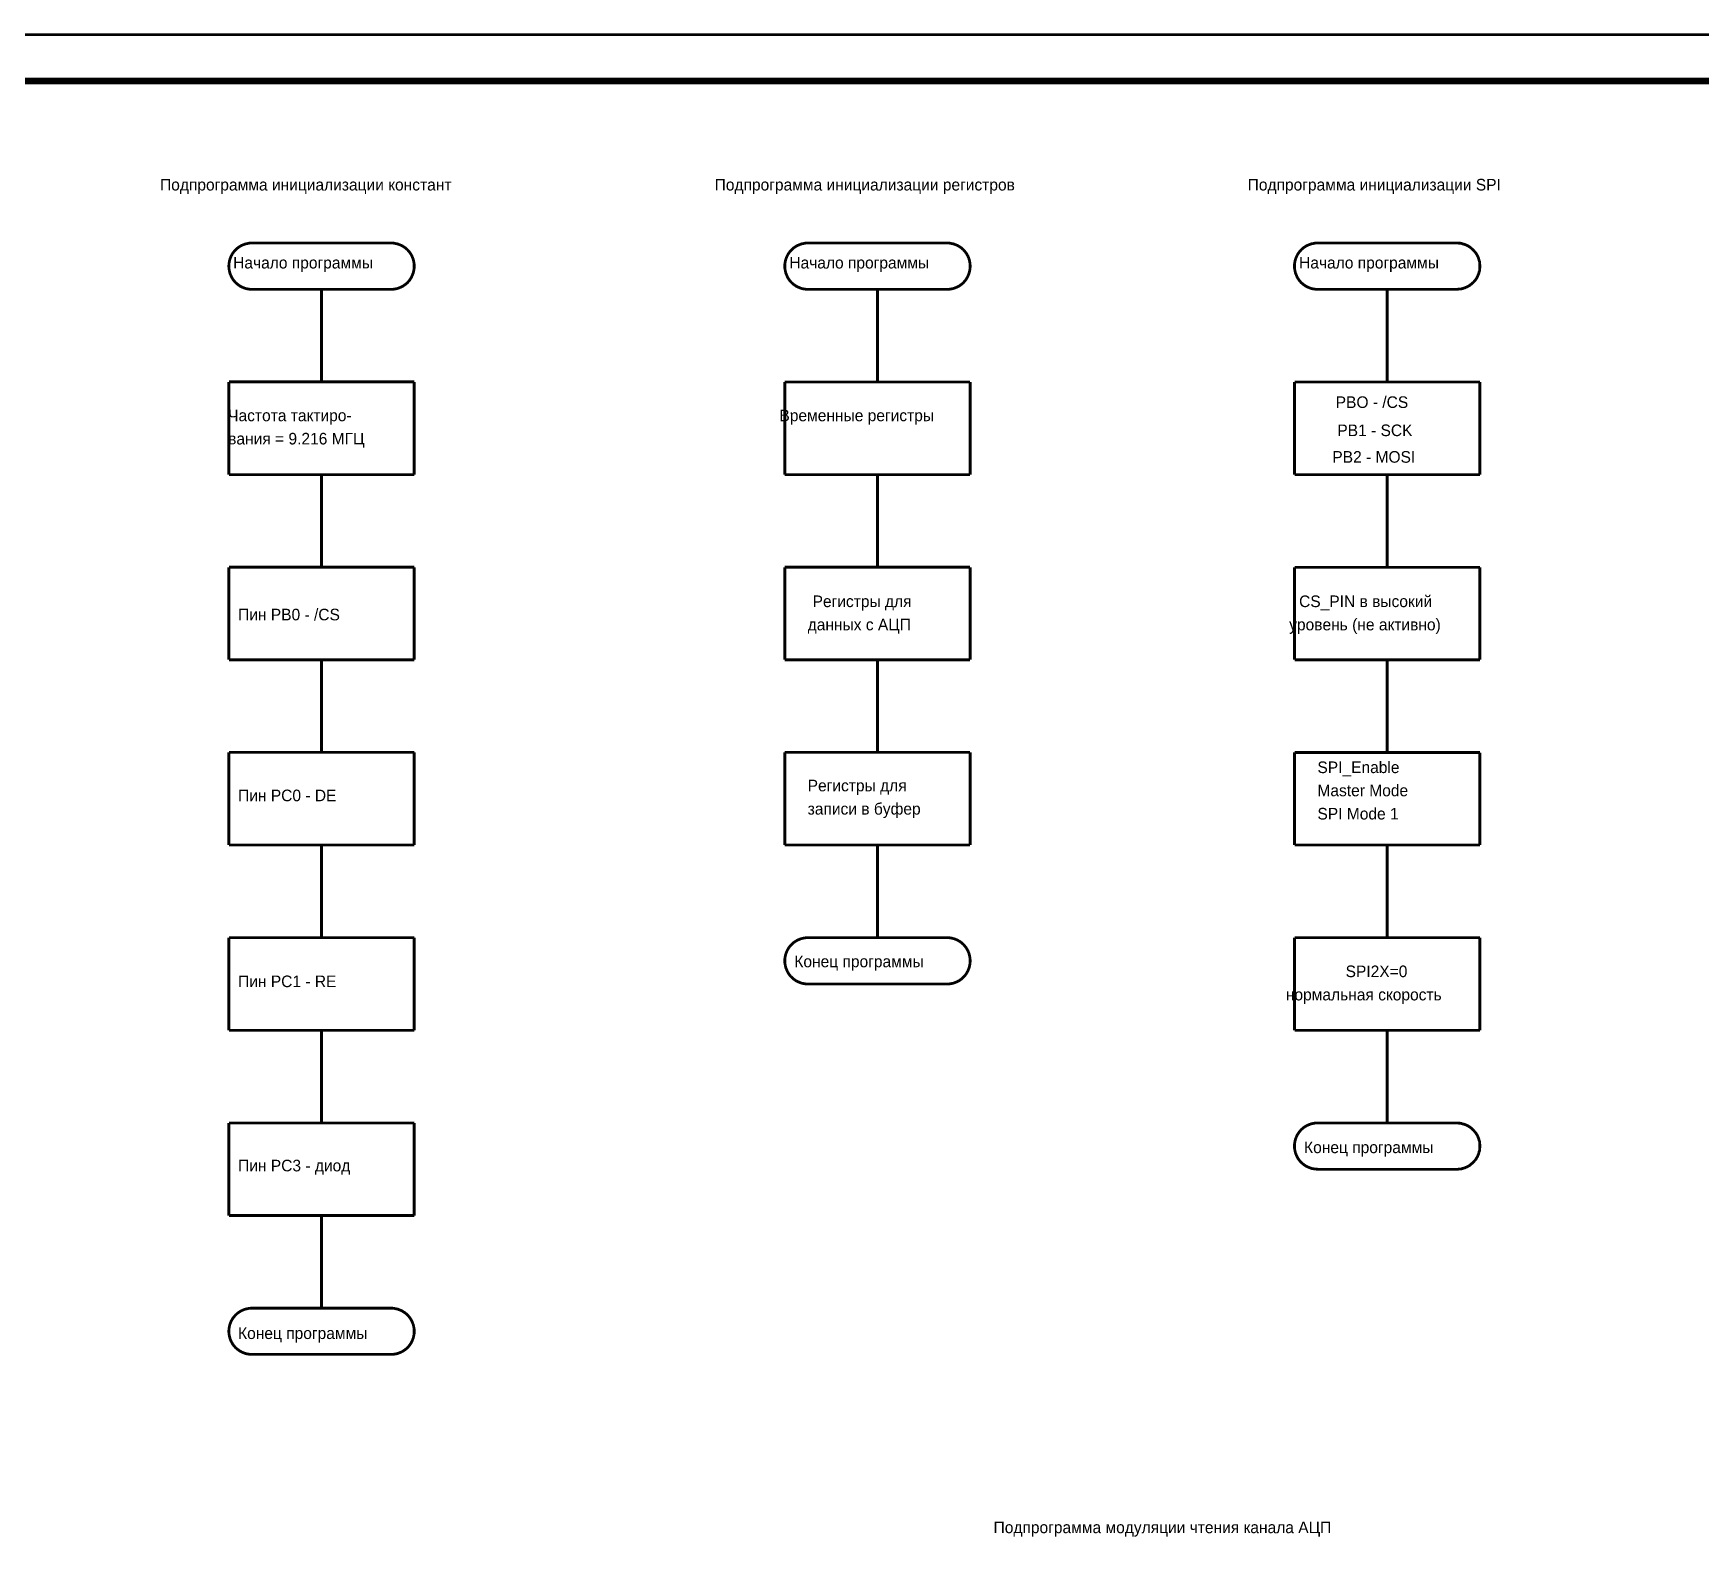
# Model space of a CAD drawing. Header units: inches. Extents: x 0 to 594, y 0 to 420.
# Drawn here: x 218.9 to 398.8, y 255.2 to 420.1 of the extents above; entities that cross this region are included whole.
import ezdxf

# ---------------------------------------------------------------- set-up
doc = ezdxf.new("R2010")
doc.units = ezdxf.units.IN
doc.layers.add('Sheet', color=255, linetype='Continuous')

msp = doc.modelspace()

# ---------------------------------------------------------------- linework, layer by layer
at = {"layer": 'Sheet'}
for points, const_width in [([(0, 419.98), (594, 419.98), (594, 0), (0, 0), (0, 419.98)], 0.3), ([(0, 419.98), (594, 419.98), (594, 0), (0, 0), (0, 419.98)], 0.3), ([(0, 419.98), (0, 0), (594, 0), (594, 419.98), (0, 419.98), (0, 419.98)], 0.0991), ([(0, 419.98), (0, 0), (594, 0), (594, 419.98), (0, 419.98), (0, 419.98)], 0.0991)]:
    msp.add_lwpolyline(points, close=True, dxfattribs=dict(at, const_width=const_width))
for points, const_width in [([(20, 414.98), (589.01, 414.98)], 0.749), ([(242.51, 397.49), (242.38, 397.49), (242.25, 397.48), (242.12, 397.46), (242, 397.43), (241.88, 397.41), (241.77, 397.38), (241.64, 397.33), (241.53, 397.29), (241.42, 397.24), (241.32, 397.19), (241.21, 397.13), (241.11, 397.06), (241.02, 397), (240.91, 396.92), (240.83, 396.84), (240.74, 396.76), (240.66, 396.67), (240.58, 396.58), (240.5, 396.48), (240.43, 396.39), (240.37, 396.29), (240.31, 396.18), (240.25, 396.08), (240.21, 395.97), (240.16, 395.86), (240.12, 395.73), (240.09, 395.62), (240.06, 395.5), (240.04, 395.37), (240.02, 395.25), (240.01, 395.12), (240.01, 394.99)], 0.3), ([(242.51, 397.49), (257.5, 397.49)], 0.3), ([(260.01, 394.99), (260.01, 395.12), (260, 395.25), (259.98, 395.37), (259.95, 395.5), (259.93, 395.62), (259.9, 395.73), (259.85, 395.86), (259.81, 395.97), (259.76, 396.08), (259.71, 396.18), (259.65, 396.29), (259.58, 396.39), (259.52, 396.48), (259.44, 396.58), (259.36, 396.67), (259.28, 396.76), (259.19, 396.84), (259.1, 396.92), (259, 397), (258.9, 397.06), (258.8, 397.13), (258.7, 397.19), (258.59, 397.24), (258.48, 397.29), (258.36, 397.33), (258.25, 397.38), (258.13, 397.41), (258, 397.43), (257.88, 397.46), (257.76, 397.48), (257.64, 397.49), (257.5, 397.49)], 0.3), ([(257.5, 397.49), (257.5, 397.49), (257.5, 397.49), (257.5, 397.49), (257.5, 397.49), (257.5, 397.49), (257.5, 397.49), (257.5, 397.49), (257.5, 397.49), (257.5, 397.49), (257.5, 397.49), (257.5, 397.49), (257.5, 397.49), (257.5, 397.49), (257.5, 397.49), (257.5, 397.49), (257.5, 397.49), (257.5, 397.49), (257.5, 397.49), (257.5, 397.49), (257.5, 397.49), (257.5, 397.49), (257.5, 397.49), (257.5, 397.49), (257.5, 397.49), (257.5, 397.49), (257.5, 397.49), (257.5, 397.49), (257.5, 397.49), (257.5, 397.49), (257.5, 397.49), (257.5, 397.49), (257.5, 397.49)], 0.3), ([(302.51, 397.49), (302.38, 397.49), (302.25, 397.48), (302.13, 397.46), (302.01, 397.43), (301.88, 397.41), (301.76, 397.38), (301.65, 397.33), (301.54, 397.29), (301.42, 397.24), (301.31, 397.19), (301.21, 397.13), (301.11, 397.06), (301.01, 397), (300.91, 396.92), (300.82, 396.84), (300.74, 396.76), (300.65, 396.67), (300.57, 396.58), (300.49, 396.48), (300.43, 396.39), (300.36, 396.29), (300.3, 396.18), (300.25, 396.08), (300.2, 395.97), (300.16, 395.86), (300.11, 395.73), (300.08, 395.62), (300.06, 395.5), (300.03, 395.37), (300.01, 395.25), (300, 395.12), (300, 394.99)], 0.3), ([(302.51, 397.49), (317.51, 397.49)], 0.3), ([(320, 394.99), (320, 395.12), (319.99, 395.25), (319.97, 395.37), (319.95, 395.5), (319.92, 395.62), (319.89, 395.73), (319.85, 395.86), (319.8, 395.97), (319.76, 396.08), (319.7, 396.18), (319.64, 396.29), (319.58, 396.39), (319.51, 396.48), (319.43, 396.58), (319.35, 396.67), (319.28, 396.76), (319.19, 396.84), (319.1, 396.92), (319, 397), (318.91, 397.06), (318.8, 397.13), (318.69, 397.19), (318.59, 397.24), (318.48, 397.29), (318.37, 397.33), (318.24, 397.38), (318.13, 397.41), (318.01, 397.43), (317.89, 397.46), (317.76, 397.48), (317.63, 397.49), (317.51, 397.49)], 0.3), ([(317.51, 397.49), (317.51, 397.49), (317.51, 397.49), (317.51, 397.49), (317.51, 397.49), (317.51, 397.49), (317.51, 397.49), (317.51, 397.49), (317.51, 397.49), (317.51, 397.49), (317.51, 397.49), (317.51, 397.49), (317.51, 397.49), (317.51, 397.49), (317.51, 397.49), (317.51, 397.49), (317.51, 397.49), (317.51, 397.49), (317.51, 397.49), (317.51, 397.49), (317.51, 397.49), (317.51, 397.49), (317.51, 397.49), (317.51, 397.49), (317.51, 397.49), (317.51, 397.49), (317.51, 397.49), (317.51, 397.49), (317.51, 397.49), (317.51, 397.49), (317.51, 397.49), (317.51, 397.49), (317.51, 397.49)], 0.3), ([(357.51, 397.49), (357.37, 397.49), (357.25, 397.48), (357.13, 397.46), (357, 397.43), (356.88, 397.41), (356.76, 397.38), (356.65, 397.33), (356.53, 397.29), (356.42, 397.24), (356.31, 397.19), (356.21, 397.13), (356.11, 397.06), (356.01, 397), (355.91, 396.92), (355.82, 396.84), (355.73, 396.76), (355.65, 396.67), (355.57, 396.58), (355.49, 396.48), (355.43, 396.39), (355.36, 396.29), (355.3, 396.18), (355.25, 396.08), (355.2, 395.97), (355.16, 395.86), (355.11, 395.73), (355.08, 395.62), (355.06, 395.5), (355.03, 395.37), (355.01, 395.25), (355, 395.12), (355, 394.99)], 0.3), ([(357.52, 397.49), (372.5, 397.49)], 0.3), ([(375.01, 394.98), (375.01, 395.12), (374.99, 395.23), (374.99, 395.36), (374.97, 395.5), (374.92, 395.61), (374.9, 395.72), (374.86, 395.86), (374.81, 395.97), (374.77, 396.08), (374.72, 396.17), (374.65, 396.28), (374.59, 396.39), (374.52, 396.48), (374.43, 396.57), (374.36, 396.66), (374.27, 396.75), (374.18, 396.84), (374.09, 396.91), (374, 397), (373.92, 397.06), (373.8, 397.13), (373.69, 397.2), (373.6, 397.24), (373.49, 397.29), (373.38, 397.33), (373.24, 397.38), (373.13, 397.4), (373.02, 397.45), (372.89, 397.47), (372.75, 397.47), (372.64, 397.49), (372.5, 397.49)], 0.3), ([(372.5, 397.49), (372.5, 397.49), (372.5, 397.49), (372.5, 397.49), (372.5, 397.49), (372.5, 397.49), (372.5, 397.49), (372.5, 397.49), (372.5, 397.49), (372.5, 397.49), (372.5, 397.49), (372.5, 397.49), (372.5, 397.49), (372.5, 397.49), (372.5, 397.49), (372.5, 397.49), (372.5, 397.49), (372.5, 397.49), (372.5, 397.49), (372.5, 397.49), (372.5, 397.49), (372.5, 397.49), (372.5, 397.49), (372.5, 397.49), (372.5, 397.49), (372.5, 397.49), (372.5, 397.49), (372.5, 397.49), (372.5, 397.49), (372.5, 397.49), (372.5, 397.49), (372.5, 397.49), (372.5, 397.49)], 0.3), ([(240.01, 394.99), (240.01, 394.86), (240.02, 394.74), (240.04, 394.61), (240.06, 394.49), (240.09, 394.37), (240.12, 394.24), (240.16, 394.13), (240.21, 394.02), (240.25, 393.91), (240.31, 393.79), (240.37, 393.69), (240.43, 393.59), (240.5, 393.49), (240.58, 393.39), (240.66, 393.3), (240.74, 393.21), (240.83, 393.13), (240.91, 393.06), (241.02, 392.98), (241.11, 392.91), (241.21, 392.84), (241.32, 392.79), (241.42, 392.73), (241.53, 392.69), (241.64, 392.64), (241.77, 392.6), (241.88, 392.56), (242, 392.54), (242.12, 392.52), (242.25, 392.5), (242.38, 392.48), (242.51, 392.48)], 0.3), ([(257.5, 392.48), (257.64, 392.48), (257.76, 392.5), (257.88, 392.52), (258, 392.54), (258.13, 392.56), (258.25, 392.6), (258.36, 392.64), (258.48, 392.69), (258.59, 392.73), (258.7, 392.79), (258.8, 392.84), (258.9, 392.91), (259, 392.98), (259.1, 393.06), (259.19, 393.13), (259.28, 393.21), (259.36, 393.3), (259.44, 393.39), (259.52, 393.49), (259.58, 393.59), (259.65, 393.69), (259.71, 393.79), (259.76, 393.91), (259.81, 394.02), (259.85, 394.13), (259.9, 394.24), (259.93, 394.37), (259.95, 394.49), (259.98, 394.61), (260, 394.74), (260.01, 394.86), (260.01, 394.99)], 0.3), ([(300, 394.99), (300, 394.86), (300.01, 394.74), (300.03, 394.61), (300.06, 394.49), (300.08, 394.37), (300.11, 394.24), (300.16, 394.13), (300.2, 394.02), (300.25, 393.91), (300.3, 393.79), (300.36, 393.69), (300.43, 393.59), (300.49, 393.49), (300.57, 393.39), (300.65, 393.3), (300.74, 393.21), (300.82, 393.13), (300.91, 393.06), (301.01, 392.98), (301.11, 392.91), (301.21, 392.84), (301.31, 392.79), (301.42, 392.73), (301.54, 392.69), (301.65, 392.64), (301.76, 392.6), (301.88, 392.56), (302.01, 392.54), (302.13, 392.52), (302.25, 392.5), (302.38, 392.48), (302.51, 392.48)], 0.3), ([(317.51, 392.48), (317.63, 392.48), (317.76, 392.5), (317.89, 392.52), (318.01, 392.54), (318.13, 392.56), (318.24, 392.6), (318.37, 392.64), (318.48, 392.69), (318.59, 392.73), (318.69, 392.79), (318.8, 392.84), (318.91, 392.91), (319, 392.98), (319.1, 393.06), (319.19, 393.13), (319.28, 393.21), (319.35, 393.3), (319.43, 393.39), (319.51, 393.49), (319.58, 393.59), (319.64, 393.69), (319.7, 393.79), (319.76, 393.91), (319.8, 394.02), (319.85, 394.13), (319.89, 394.24), (319.92, 394.37), (319.95, 394.49), (319.97, 394.61), (319.99, 394.74), (320, 394.86), (320, 394.99)], 0.3), ([(355, 394.99), (355, 394.86), (355.01, 394.74), (355.03, 394.61), (355.06, 394.49), (355.08, 394.37), (355.11, 394.24), (355.16, 394.13), (355.2, 394.02), (355.25, 393.91), (355.3, 393.79), (355.36, 393.69), (355.43, 393.59), (355.49, 393.49), (355.57, 393.39), (355.65, 393.3), (355.73, 393.21), (355.82, 393.13), (355.91, 393.06), (356.01, 392.98), (356.11, 392.91), (356.21, 392.84), (356.31, 392.79), (356.42, 392.73), (356.53, 392.69), (356.65, 392.64), (356.76, 392.6), (356.88, 392.56), (357, 392.54), (357.13, 392.52), (357.25, 392.5), (357.37, 392.48), (357.51, 392.48)], 0.3), ([(372.5, 392.5), (372.64, 392.5), (372.75, 392.52), (372.89, 392.52), (373.02, 392.54), (373.13, 392.56), (373.24, 392.61), (373.38, 392.65), (373.49, 392.7), (373.6, 392.74), (373.69, 392.79), (373.8, 392.85), (373.92, 392.92), (374, 392.99), (374.09, 393.06), (374.18, 393.15), (374.27, 393.21), (374.36, 393.3), (374.43, 393.39), (374.52, 393.48), (374.59, 393.59), (374.65, 393.68), (374.72, 393.79), (374.77, 393.91), (374.81, 394.02), (374.86, 394.13), (374.9, 394.24), (374.92, 394.35), (374.97, 394.47), (374.99, 394.6), (374.99, 394.74), (375.01, 394.85), (375.01, 394.98)], 0.3), ([(242.51, 392.48), (257.5, 392.48)], 0.3), ([(250.01, 392.48), (250.01, 382.5)], 0.3), ([(302.51, 392.48), (317.51, 392.48)], 0.3), ([(310, 392.48), (310, 382.48)], 0.3), ([(357.52, 392.5), (372.5, 392.5)], 0.3), ([(365, 392.48), (365, 382.5)], 0.3), ([(260.01, 382.5), (240.01, 382.5)], 0.3), ([(240.01, 382.5), (240.01, 372.49)], 0.3), ([(260.01, 372.49), (260.01, 382.5)], 0.3), ([(320, 382.48), (300, 382.48)], 0.3), ([(300, 382.48), (300, 372.49)], 0.3), ([(320, 372.49), (320, 382.48)], 0.3), ([(355, 382.5), (355, 372.49)], 0.3), ([(375.01, 382.48), (355.01, 382.48)], 0.3), ([(375.01, 372.49), (375.01, 382.48)], 0.3), ([(240.01, 372.49), (260.01, 372.49)], 0.3), ([(250.01, 372.49), (250.01, 362.49)], 0.3), ([(300, 372.49), (320, 372.49)], 0.3), ([(310, 372.49), (310, 362.49)], 0.3), ([(355.01, 372.49), (375.01, 372.49)], 0.3), ([(365, 372.49), (365, 362.49)], 0.3), ([(260.01, 362.49), (240.01, 362.49)], 0.3), ([(240.01, 362.49), (240.01, 352.49)], 0.3), ([(260.01, 352.49), (260.01, 362.49)], 0.3), ([(320, 362.49), (300, 362.49)], 0.3), ([(300, 362.49), (300, 352.49)], 0.3), ([(320, 352.49), (320, 362.49)], 0.3), ([(355, 362.49), (355, 352.49)], 0.3), ([(375.01, 362.48), (355.01, 362.48)], 0.3), ([(375.01, 352.49), (375.01, 362.48)], 0.3), ([(240.01, 352.49), (260.01, 352.49)], 0.3), ([(250.01, 352.49), (250.01, 342.49)], 0.3), ([(300, 352.49), (320, 352.49)], 0.3), ([(310, 352.49), (310, 342.49)], 0.3), ([(355.01, 352.49), (375.01, 352.49)], 0.3), ([(365, 352.49), (365, 342.49)], 0.3), ([(260.01, 342.49), (240.01, 342.49)], 0.3), ([(240.01, 342.49), (240.01, 332.49)], 0.3), ([(260.01, 332.49), (260.01, 342.49)], 0.3), ([(320, 342.49), (300, 342.49)], 0.3), ([(300, 342.49), (300, 332.49)], 0.3), ([(320, 332.49), (320, 342.49)], 0.3), ([(355, 342.49), (355, 332.49)], 0.3), ([(375.01, 342.48), (355.01, 342.48)], 0.3), ([(375.01, 332.49), (375.01, 342.48)], 0.3), ([(240.01, 332.49), (260.01, 332.49)], 0.3), ([(250.01, 332.49), (250.01, 322.49)], 0.3), ([(300, 332.49), (320, 332.49)], 0.3), ([(310, 332.49), (310, 322.49)], 0.3), ([(355.01, 332.49), (375.01, 332.49)], 0.3), ([(365, 332.49), (365, 322.49)], 0.3), ([(260.01, 322.49), (240.01, 322.49)], 0.3), ([(240.01, 322.49), (240.01, 312.49)], 0.3), ([(260.01, 312.49), (260.01, 322.49)], 0.3), ([(302.51, 322.49), (302.38, 322.49), (302.25, 322.48), (302.13, 322.46), (302.01, 322.44), (301.88, 322.41), (301.76, 322.38), (301.65, 322.34), (301.54, 322.29), (301.42, 322.25), (301.31, 322.19), (301.21, 322.13), (301.11, 322.07), (301.01, 322), (300.91, 321.92), (300.82, 321.84), (300.74, 321.76), (300.65, 321.67), (300.57, 321.58), (300.49, 321.48), (300.43, 321.39), (300.36, 321.29), (300.3, 321.18), (300.25, 321.08), (300.2, 320.97), (300.16, 320.86), (300.11, 320.73), (300.08, 320.62), (300.06, 320.5), (300.03, 320.38), (300.01, 320.25), (300, 320.12), (300, 319.99)], 0.3), ([(302.51, 322.49), (317.51, 322.49)], 0.3), ([(320, 319.99), (320, 320.12), (319.99, 320.25), (319.97, 320.38), (319.95, 320.5), (319.92, 320.62), (319.89, 320.73), (319.85, 320.86), (319.8, 320.97), (319.76, 321.08), (319.7, 321.18), (319.64, 321.29), (319.58, 321.39), (319.51, 321.48), (319.43, 321.58), (319.35, 321.67), (319.28, 321.76), (319.19, 321.84), (319.1, 321.92), (319, 322), (318.91, 322.07), (318.8, 322.13), (318.69, 322.19), (318.59, 322.25), (318.48, 322.29), (318.37, 322.34), (318.24, 322.38), (318.13, 322.41), (318.01, 322.44), (317.89, 322.46), (317.76, 322.48), (317.63, 322.49), (317.51, 322.49)], 0.3), ([(317.51, 322.49), (317.51, 322.49), (317.51, 322.49), (317.51, 322.49), (317.51, 322.49), (317.51, 322.49), (317.51, 322.49), (317.51, 322.49), (317.51, 322.49), (317.51, 322.49), (317.51, 322.49), (317.51, 322.49), (317.51, 322.49), (317.51, 322.49), (317.51, 322.49), (317.51, 322.49), (317.51, 322.49), (317.51, 322.49), (317.51, 322.49), (317.51, 322.49), (317.51, 322.49), (317.51, 322.49), (317.51, 322.49), (317.51, 322.49), (317.51, 322.49), (317.51, 322.49), (317.51, 322.49), (317.51, 322.49), (317.51, 322.49), (317.51, 322.49), (317.51, 322.49), (317.51, 322.49), (317.51, 322.49)], 0.3), ([(355, 322.49), (355, 312.49)], 0.3), ([(375.01, 322.48), (355.01, 322.48)], 0.3), ([(375.01, 312.49), (375.01, 322.48)], 0.3), ([(300, 319.99), (300, 319.86), (300.01, 319.74), (300.03, 319.61), (300.06, 319.49), (300.08, 319.37), (300.11, 319.24), (300.16, 319.13), (300.2, 319.02), (300.25, 318.91), (300.3, 318.8), (300.36, 318.7), (300.43, 318.59), (300.49, 318.49), (300.57, 318.39), (300.65, 318.3), (300.74, 318.23), (300.82, 318.14), (300.91, 318.06), (301.01, 317.98), (301.11, 317.91), (301.21, 317.84), (301.31, 317.79), (301.42, 317.73), (301.54, 317.69), (301.65, 317.64), (301.76, 317.6), (301.88, 317.56), (302.01, 317.54), (302.13, 317.52), (302.25, 317.5), (302.38, 317.49), (302.51, 317.49)], 0.3), ([(317.51, 317.49), (317.63, 317.49), (317.76, 317.5), (317.89, 317.52), (318.01, 317.54), (318.13, 317.56), (318.24, 317.6), (318.37, 317.64), (318.48, 317.69), (318.59, 317.73), (318.69, 317.79), (318.8, 317.84), (318.91, 317.91), (319, 317.98), (319.1, 318.06), (319.19, 318.14), (319.28, 318.23), (319.35, 318.3), (319.43, 318.39), (319.51, 318.49), (319.58, 318.59), (319.64, 318.7), (319.7, 318.8), (319.76, 318.91), (319.8, 319.02), (319.85, 319.13), (319.89, 319.24), (319.92, 319.37), (319.95, 319.49), (319.97, 319.61), (319.99, 319.74), (320, 319.86), (320, 319.99)], 0.3), ([(302.51, 317.49), (317.51, 317.49)], 0.3), ([(240.01, 312.49), (260.01, 312.49)], 0.3), ([(250.01, 312.49), (250.01, 302.49)], 0.3), ([(355.01, 312.49), (375.01, 312.49)], 0.3), ([(365, 312.49), (365, 302.49)], 0.3), ([(260.01, 302.49), (240.01, 302.49)], 0.3), ([(240.01, 302.49), (240.01, 292.49)], 0.3), ([(260.01, 292.49), (260.01, 302.49)], 0.3), ([(357.51, 302.49), (357.37, 302.49), (357.25, 302.48), (357.13, 302.46), (357, 302.43), (356.88, 302.41), (356.76, 302.38), (356.65, 302.33), (356.53, 302.29), (356.42, 302.24), (356.31, 302.19), (356.21, 302.13), (356.11, 302.07), (356.01, 302), (355.91, 301.92), (355.82, 301.84), (355.73, 301.76), (355.65, 301.67), (355.57, 301.58), (355.49, 301.48), (355.43, 301.39), (355.36, 301.29), (355.3, 301.18), (355.25, 301.08), (355.2, 300.97), (355.16, 300.86), (355.11, 300.73), (355.08, 300.62), (355.06, 300.5), (355.03, 300.37), (355.01, 300.25), (355, 300.12), (355, 299.99)], 0.3), ([(357.52, 302.48), (372.5, 302.48)], 0.3), ([(375.01, 299.99), (375.01, 300.13), (374.99, 300.24), (374.99, 300.37), (374.97, 300.49), (374.92, 300.62), (374.9, 300.73), (374.86, 300.84), (374.81, 300.96), (374.77, 301.07), (374.72, 301.18), (374.65, 301.27), (374.59, 301.38), (374.52, 301.47), (374.43, 301.56), (374.36, 301.67), (374.27, 301.74), (374.18, 301.83), (374.09, 301.92), (374, 301.99), (373.92, 302.05), (373.8, 302.12), (373.69, 302.19), (373.6, 302.23), (373.49, 302.28), (373.38, 302.32), (373.24, 302.37), (373.13, 302.39), (373.02, 302.43), (372.89, 302.46), (372.75, 302.46), (372.64, 302.48), (372.5, 302.48)], 0.3), ([(372.5, 302.48), (372.5, 302.48), (372.5, 302.48), (372.5, 302.48), (372.5, 302.48), (372.5, 302.48), (372.5, 302.48), (372.5, 302.48), (372.5, 302.48), (372.5, 302.48), (372.5, 302.48), (372.5, 302.48), (372.5, 302.48), (372.5, 302.48), (372.5, 302.48), (372.5, 302.48), (372.5, 302.48), (372.5, 302.48), (372.5, 302.48), (372.5, 302.48), (372.5, 302.48), (372.5, 302.48), (372.5, 302.48), (372.5, 302.48), (372.5, 302.48), (372.5, 302.48), (372.5, 302.48), (372.5, 302.48), (372.5, 302.48), (372.5, 302.48), (372.5, 302.48), (372.5, 302.48), (372.5, 302.48)], 0.3), ([(355, 299.99), (355, 299.87), (355.01, 299.74), (355.03, 299.61), (355.06, 299.49), (355.08, 299.37), (355.11, 299.25), (355.16, 299.13), (355.2, 299.02), (355.25, 298.91), (355.3, 298.81), (355.36, 298.69), (355.43, 298.59), (355.49, 298.5), (355.57, 298.4), (355.65, 298.31), (355.73, 298.22), (355.82, 298.15), (355.91, 298.07), (356.01, 297.99), (356.11, 297.92), (356.21, 297.85), (356.31, 297.8), (356.42, 297.74), (356.53, 297.7), (356.65, 297.65), (356.76, 297.61), (356.88, 297.57), (357, 297.55), (357.13, 297.53), (357.25, 297.51), (357.37, 297.5), (357.51, 297.5)], 0.3), ([(372.5, 297.49), (372.64, 297.49), (372.75, 297.51), (372.89, 297.51), (373.02, 297.53), (373.13, 297.57), (373.24, 297.6), (373.38, 297.64), (373.49, 297.69), (373.6, 297.73), (373.69, 297.78), (373.8, 297.84), (373.92, 297.91), (374, 297.98), (374.09, 298.07), (374.18, 298.13), (374.27, 298.22), (374.36, 298.31), (374.43, 298.4), (374.52, 298.49), (374.59, 298.58), (374.65, 298.69), (374.72, 298.81), (374.77, 298.9), (374.81, 299.01), (374.86, 299.12), (374.9, 299.25), (374.92, 299.37), (374.97, 299.48), (374.99, 299.61), (374.99, 299.75), (375.01, 299.86), (375.01, 299.99)], 0.3), ([(357.52, 297.49), (372.5, 297.49)], 0.3), ([(240.01, 292.49), (260.01, 292.49)], 0.3), ([(250.01, 292.49), (250.01, 282.49)], 0.3), ([(242.51, 282.49), (242.38, 282.49), (242.25, 282.48), (242.12, 282.46), (242, 282.43), (241.88, 282.41), (241.77, 282.38), (241.64, 282.33), (241.53, 282.29), (241.42, 282.24), (241.32, 282.19), (241.21, 282.13), (241.11, 282.06), (241.02, 282), (240.91, 281.92), (240.83, 281.84), (240.74, 281.76), (240.66, 281.67), (240.58, 281.58), (240.5, 281.48), (240.43, 281.39), (240.37, 281.29), (240.31, 281.18), (240.25, 281.08), (240.21, 280.97), (240.16, 280.85), (240.12, 280.73), (240.09, 280.62), (240.06, 280.5), (240.04, 280.37), (240.02, 280.25), (240.01, 280.12), (240.01, 279.99)], 0.3), ([(242.51, 282.49), (257.5, 282.49)], 0.3), ([(260.01, 279.99), (260.01, 280.12), (260, 280.25), (259.98, 280.37), (259.95, 280.5), (259.93, 280.62), (259.9, 280.73), (259.85, 280.85), (259.81, 280.97), (259.76, 281.08), (259.71, 281.18), (259.65, 281.29), (259.58, 281.39), (259.52, 281.48), (259.44, 281.58), (259.36, 281.67), (259.28, 281.76), (259.19, 281.84), (259.1, 281.92), (259, 282), (258.9, 282.06), (258.8, 282.13), (258.7, 282.19), (258.59, 282.24), (258.48, 282.29), (258.36, 282.33), (258.25, 282.38), (258.13, 282.41), (258, 282.43), (257.88, 282.46), (257.76, 282.48), (257.64, 282.49), (257.5, 282.49)], 0.3), ([(257.5, 282.49), (257.5, 282.49), (257.5, 282.49), (257.5, 282.49), (257.5, 282.49), (257.5, 282.49), (257.5, 282.49), (257.5, 282.49), (257.5, 282.49), (257.5, 282.49), (257.5, 282.49), (257.5, 282.49), (257.5, 282.49), (257.5, 282.49), (257.5, 282.49), (257.5, 282.49), (257.5, 282.49), (257.5, 282.49), (257.5, 282.49), (257.5, 282.49), (257.5, 282.49), (257.5, 282.49), (257.5, 282.49), (257.5, 282.49), (257.5, 282.49), (257.5, 282.49), (257.5, 282.49), (257.5, 282.49), (257.5, 282.49), (257.5, 282.49), (257.5, 282.49), (257.5, 282.49), (257.5, 282.49)], 0.3), ([(240.01, 279.99), (240.01, 279.87), (240.02, 279.73), (240.04, 279.61), (240.06, 279.49), (240.09, 279.37), (240.12, 279.25), (240.16, 279.13), (240.21, 279.02), (240.25, 278.91), (240.31, 278.81), (240.37, 278.69), (240.43, 278.59), (240.5, 278.5), (240.58, 278.4), (240.66, 278.31), (240.74, 278.22), (240.83, 278.14), (240.91, 278.07), (241.02, 277.99), (241.11, 277.92), (241.21, 277.85), (241.32, 277.8), (241.42, 277.74), (241.53, 277.7), (241.64, 277.65), (241.77, 277.61), (241.88, 277.57), (242, 277.55), (242.12, 277.53), (242.25, 277.51), (242.38, 277.5), (242.51, 277.5)], 0.3), ([(257.5, 277.5), (257.64, 277.5), (257.76, 277.51), (257.88, 277.53), (258, 277.55), (258.13, 277.57), (258.25, 277.61), (258.36, 277.65), (258.48, 277.7), (258.59, 277.74), (258.7, 277.8), (258.8, 277.85), (258.9, 277.92), (259, 277.99), (259.1, 278.07), (259.19, 278.14), (259.28, 278.22), (259.36, 278.31), (259.44, 278.4), (259.52, 278.5), (259.58, 278.59), (259.65, 278.69), (259.71, 278.81), (259.76, 278.91), (259.81, 279.02), (259.85, 279.13), (259.9, 279.25), (259.93, 279.37), (259.95, 279.49), (259.98, 279.61), (260, 279.73), (260.01, 279.87), (260.01, 279.99)], 0.3), ([(242.51, 277.5), (257.5, 277.5)], 0.3)]:
    msp.add_lwpolyline(points, dxfattribs=dict(at, const_width=const_width))

# ---------------------------------------------------------------- texts
for s, height, p in [('Подпрограмма инициализации констант', 1.2543, (232.58, 403.16)), ('Подпрограмма инициализации регистров', 1.2543, (292.43, 403.16)), ('Подпрограмма инициализации SPI', 1.2543, (349.95, 403.16)), ('Начало программы', 1.2543, (240.47, 394.74)), ('Начало программы', 1.2543, (300.49, 394.74)), ('Начало программы', 1.2543, (355.5, 394.74)), ('PBO - /CS', 1.254, (359.45, 379.68)), ('Частота тактиро-', 1.2543, (239.93, 378.25)), ('Временные регистры', 1.2543, (299.42, 378.25)), ('PB1 - SCK', 1.254, (359.63, 376.64)), ('вания = 9.216 МГЦ', 1.2543, (239.93, 375.74)), ('PB2 - MOSI', 1.254, (359.09, 373.77)), ('Пин PB0 - /CS', 1.2543, (241, 356.75)), ('Регистры для', 1.2543, (303, 358.18)), ('CS_PIN в высокий', 1.2543, (355.5, 358.18)), ('данных с АЦП', 1.2543, (302.47, 355.67)), ('уровень (не активно)', 1.2543, (354.43, 355.67)), ('SPI_Enable', 1.254, (357.48, 340.26)), ('Пин PC0 - DE', 1.2543, (241, 337.22)), ('Регистры для', 1.2543, (302.47, 338.29)), ('Master Mode', 1.2543, (357.48, 337.76)), ('записи в буфер', 1.2543, (302.47, 335.78)), ('SPI Mode 1', 1.254, (357.48, 335.25)), ('Конец программы', 1.2543, (301.03, 319.3)), ('SPI2X=0', 1.254, (360.52, 318.23)), ('Пин PC1 - RE', 1.2543, (241, 317.15)), ('нормальная скорость', 1.2543, (354.07, 315.72)), ('Конец программы', 1.2543, (356.04, 299.23)), ('Пин PC3 - диод', 1.2543, (241, 297.26)), ('Конец программы', 1.2543, (241, 279.16)), ('Подпрограмма модуляции чтения канала АЦП', 1.2543, (322.53, 258.2))]:
    msp.add_text(s, height=height, dxfattribs=at).set_placement(p)

doc.saveas('drawing.dxf')
